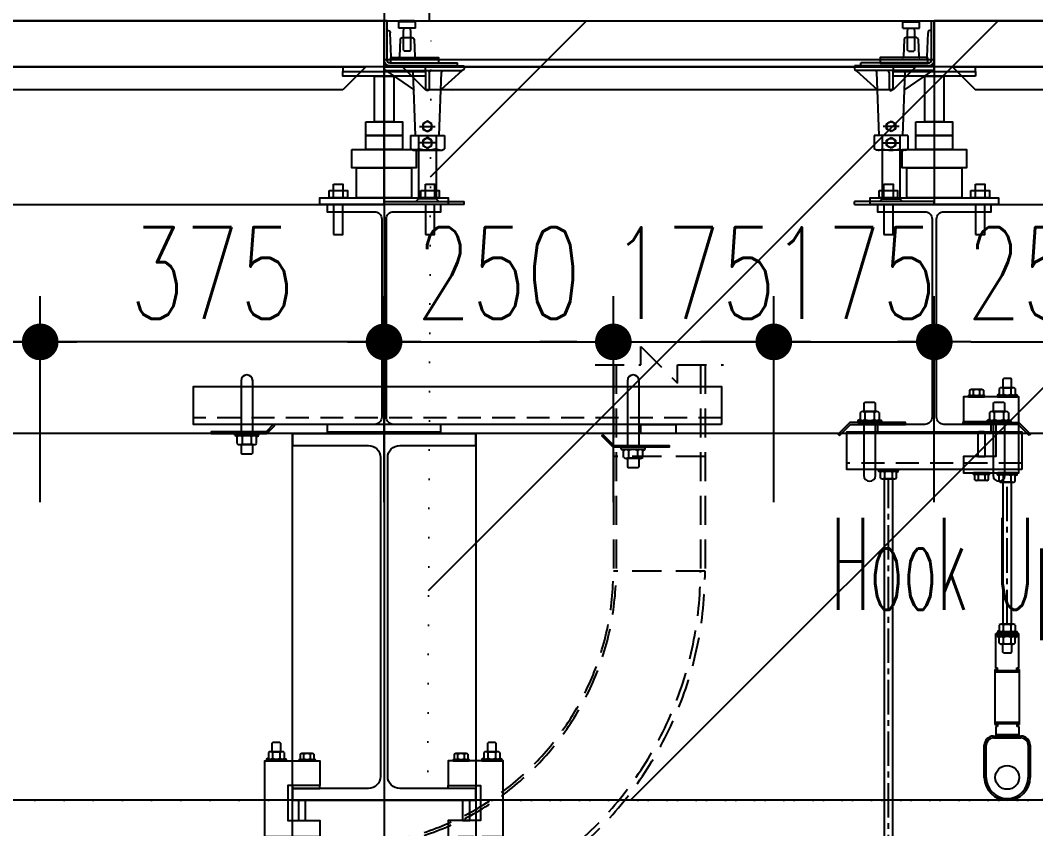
# Model space of a CAD drawing. Header units: millimetres. Extents: x -192235 to 515711, y 45168 to 947868.
# Drawn here: x 114603 to 115711, y 465819 to 466701 of the extents above; entities that cross this region are included whole.
import ezdxf
from ezdxf.enums import TextEntityAlignment as Align

# ---------------------------------------------------------------- set-up
doc = ezdxf.new("R2010")
doc.units = ezdxf.units.MM
doc.header["$LTSCALE"] = 1000
doc.header["$PDMODE"] = 1
for name, pattern in [('CENTER2', [1.125, 0.75, -0.125, 0.125, -0.125]), ('DOT2', [3.175, 0, -3.175]), ('HIDDEN', [0.375, 0.25, -0.125]), ('HIDDEN2', [4.7625, 3.175, -1.5875]), ('TPH12-SEC-@20-1$0$CENTERK5', [6.916, 6.667, -0.083, 0.083, -0.083])]:
    doc.linetypes.add(name, pattern=pattern)
for name, color, linetype in [('0-LEVEL LINE', 4, 'DOT2'), ('0-tool', 1, 'Continuous'), ('FS-Support-1', 2, 'Continuous'), ('Hook-up', 130, 'HIDDEN2'), ('LED-Light-L25', 7, 'Continuous'), ('LIGHTING', 2, 'Continuous'), ('LIGHTING-W', 7, 'Continuous'), ('M-DIM', 1, 'Continuous'), ('SM-SEC-Cm$0$SUPPORT', 2, 'Continuous'), ('SUPPORT', 2, 'Continuous'), ('TPH12-SEC-@20-1$0$H-SIN', 252, 'TPH12-SEC-@20-1$0$CENTERK5'), ('TPH12-SEC-@20-1$0$KABE1', 252, 'Continuous'), ('TPH12-SEC-@20-1$0$SIAGE1', 252, 'Continuous'), ('TPH12-SEC-@20-1$0$STEEL-NEDA', 252, 'Continuous'), ('TPH12-SEC-@20-1$0$STEEL2', 252, 'Continuous'), ('TPH12-SEC-@20-1$0$STEEL3', 252, 'Continuous'), ('TPH12-SEC-@20-1$0$フリーアクセス', 252, 'Continuous'), ('WY-J-D', 2, 'Continuous'), ('WY-J-U', 2, 'Continuous'), ('YCD-Xfa-Sec-24$0$Raised Floor', 1, 'Continuous')]:
    doc.layers.add(name, color=color, linetype=linetype)
doc.styles.add('aa-txt', font='simplex.shx', dxfattribs={"width": 0.7, "bigfont": 'chineset.shx'})
doc.dimstyles.new('50-DIM', dxfattribs={"dimscale": 50, "dimtxt": 2, "dimasz": 0.8, "dimexe": 1, "dimexo": 1, "dimgap": 0.5, "dimtad": 1, "dimdec": 0, "dimdsep": 46, "dimtxsty": 'aa-txt', "dimblk": 'DOT', "dimcen": 5, "dimclrd": 256, "dimclre": 256, "dimclrt": 256, "dimadec": 0, "dimazin": 0, "dimtfac": 1, "dimtdec": 0, "dimtix": 1, "dimtmove": 2, "dimatfit": 3, "dimldrblk": 'DOT', "dimfxl": 1, "dimtolj": 1, "dimtzin": 0, "dimarcsym": 0})

# ---------------------------------------------------------------- blocks, each defined once
blk = doc.blocks.new('TPH12-SEC-@20-1$0$ペデスタルB')
at = {"layer": 'TPH12-SEC-@20-1$0$フリーアクセス'}
for p, q in [((-31, -1), (-30, 0)), ((-30, 0), (-14, 0)), ((-14, 0), (-13, -1)), ((-31, -1), (-13, -1)), ((-31, -8), (-31, -1)), ((-31, -8), (-13, -8)), ((-26, -10.5), (-25.5, -10)), ((-26, -32), (-26, -10.5)), ((-25.5, -10), (-25.5, -8.4)), ((-18.4, -10), (-18.4, -8.4)), ((-18, -10.5), (-18.4, -10)), ((-18, -32), (-18, -10.5)), ((-13, -8), (-13, -1)), ((0, -42.6), (0, 0)), ((0, 0), (3.2, 0)), ((0, -40), (0, -0.5)), ((3.2, 0), (3.2, -42.6)), ((-29.6, -19.9), (-30.4, -39)), ((-16.4, -18), (-27.6, -18)), ((-14.4, -19.9), (-13.6, -39)), ((-4.7, -39), (-3.6, -12.9)), ((-25, -33), (-26, -32)), ((-25, -33), (-19, -33)), ((-18, -32), (-19, -33)), ((-84, -49), (-84, -52)), ((3.2, -49), (-84, -49)), ((3.2, -50), (-84, -50)), ((1.2, -54), (-82.2, -54)), ((-81.7, -54.2), (-59.1, -74.7)), ((-3.2, -45.8), (-76.8, -45.8)), ((-76.8, -49), (-76.8, -45.8)), ((-76.8, -49), (-3.3, -49)), ((1.2, -54), (-28.9, -74.7)), ((3.2, -52), (3.2, -49)), ((-57, -125), (-59.4, -55.9)), ((-46, -56), (-46, -74)), ((-42, -56), (-42, -74)), ((-31, -125), (-28.6, -55.9)), ((-49, -112.1), (-44, -109.2)), ((-44, -109.2), (-39, -112.1)), ((-35.3, -115), (-52.6, -115)), ((-49, -117.9), (-49, -112.1)), ((-44, -120.7), (-49, -117.9)), ((-39, -117.9), (-44, -120.7)), ((-39, -112.1), (-39, -117.9)), ((-62.5, -125), (-62.5, -139.5)), ((-25.5, -125), (-62.5, -125)), ((-53.5, -125), (-53.5, -139.4)), ((-49, -130.1), (-44, -127.2)), ((-49, -135.9), (-49, -130.1)), ((-44, -127.2), (-39, -130.1)), ((-39, -130.1), (-39, -135.9)), ((-34.5, -125), (-34.5, -139.4)), ((-25.5, -125), (-25.5, -139.5)), ((-59.9, -141), (-62.5, -139.5)), ((-28.1, -141), (-59.9, -141)), ((-53.5, -141), (-53.5, -193.8)), ((-53, -133), (-35.1, -133)), ((-44, -138.7), (-49, -135.9)), ((-39, -135.9), (-44, -138.7)), ((-34.5, -141), (-34.5, -193.8)), ((-28.1, -141), (-25.5, -139.5)), ((-84, -200), (-84, -196.8)), ((3.2, -196.8), (-84, -196.8)), ((-56.5, -196.8), (-53.5, -193.8)), ((-53.5, -193.8), (-34.5, -193.8)), ((-31.5, -196.8), (-34.5, -193.8)), ((3.2, -200), (3.2, -196.8)), ((-84, -200), (3.2, -200))]:
    blk.add_line(p, q, dxfattribs=at)
blk.add_lwpolyline([(-4, -40), (-56, -40), (-56, -46), (-4, -46)], close=True, dxfattribs=at)
for centre in [(-44, -115), (-44, -133)]:
    blk.add_circle(centre, 4.98, dxfattribs=at)
for centre, radius, start, end in [((-25.9, -8.4), 0.4, 0, 90), ((-18, -8.4), 0.4, 90, 180), ((-0.6, -13), 3, 90, 177.5), ((-27.6, -20), 2, 90, 177.5), ((-16.4, -20), 2, 2.5, 90), ((-31.4, -39), 1, 270, 357.5), ((-12.6, -39), 1, 182.5, 270), ((-5.7, -39), 1, 270, 357.5), ((-3.2, -42.6), 3.2, 270, 0), ((-3.2, -42.6), 6.4, 270, 0), ((-82, -52), 2, 180, 270), ((-82.4, -55), 1, 47.9554, 82.0191), ((-61.4, -56), 2, 2, 90), ((-48, -56), 2, 0, 90), ((-40, -56), 2, 90, 180), ((-26.6, -56), 2, 90, 178), ((1.2, -52), 2, 270, 0), ((-72.5, -75.4), 1, 2, 47.9554), ((-44, -74), 2, 180, 270), ((-44, -74), 2, 270, 0), ((-28.3, -75.4), 1, 132.0446, 178), ((-58, -134), 7.03, 270, 309.8217), ((-44, -112.5), 28.5, 250.5288, 289.4712), ((-30, -134), 7.03, 230.1783, 270)]:
    blk.add_arc(centre, radius, start, end, dxfattribs=at)
blk = doc.blocks.new('TPH12-SEC-@20-1')
at = {"layer": 'TPH12-SEC-@20-1$0$H-SIN'}
for p, q in [((115000, 484000), (115000, 447500)), ((83854.8, 466700), (201769.6, 466700))]:
    blk.add_line(p, q, dxfattribs=at)
at = {"layer": 'TPH12-SEC-@20-1$0$KABE1'}
blk.add_lwpolyline([(115000, 466700), (113800, 466700), (113800, 466500), (115000, 466500)], close=True, dxfattribs=at)
blk.add_lwpolyline([(115600, 466700), (115600, 466500), (119200, 466500), (119200, 466700), (115600, 466700)], dxfattribs=at)
at = {"layer": 'TPH12-SEC-@20-1$0$SIAGE1'}
blk.add_line((115000, 466700), (115603.2, 466700), dxfattribs=at)
at = {"layer": 'TPH12-SEC-@20-1$0$STEEL-NEDA'}
for points in [[(115062, 466500), (114938, 466500), (114938, 466492), (114989.5, 466492, -0.414214), (114997.5, 466484), (114997.5, 466268, -0.414214), (114989.5, 466260), (114938, 466260), (114938, 466252), (115062, 466252), (115062, 466260), (115010.5, 466260, -0.414214), (115002.5, 466268), (115002.5, 466484, -0.414214), (115010.5, 466492), (115062, 466492)], [(115662, 466500), (115538, 466500), (115538, 466492), (115589.5, 466492, -0.414214), (115597.5, 466484), (115597.5, 466268, -0.414214), (115589.5, 466260), (115538, 466260), (115538, 466252), (115662, 466252), (115662, 466260), (115610.5, 466260, -0.414214), (115602.5, 466268), (115602.5, 466484, -0.414214), (115610.5, 466492), (115662, 466492)]]:
    blk.add_lwpolyline(points, format="xyb", close=True, dxfattribs=at)
at = {"layer": 'TPH12-SEC-@20-1$0$STEEL2'}
blk.add_lwpolyline([(115100, 466250), (114900, 466250), (114900, 466237), (114983, 466237, -0.414214), (114996, 466224), (114996, 465876, -0.414214), (114983, 465863), (114900, 465863), (114900, 465850), (115100, 465850), (115100, 465863), (115017, 465863, -0.414214), (115004, 465876), (115004, 466224, -0.414214), (115017, 466237), (115100, 466237)], format="xyb", close=True, dxfattribs=at)
at = {"layer": 'TPH12-SEC-@20-1$0$STEEL3'}
for p, q in [((115000, 466250), (100550, 466250)), ((130000, 466250), (115000, 466250)), ((115000, 465850), (100700, 465850)), ((130000, 465850), (115000, 465850))]:
    blk.add_line(p, q, dxfattribs=at)
blk.add_lwpolyline([(115100, 463950), (114900, 463950), (114900, 466250), (115100, 466250)], close=True, dxfattribs=at)
at = {"layer": 'TPH12-SEC-@20-1$0$フリーアクセス'}
blk.add_line((115000, 466658), (115600, 466658), dxfattribs=at)
at = {"layer": 'TPH12-SEC-@20-1$0$フリーアクセス', "xscale": -1}
blk.add_blockref('TPH12-SEC-@20-1$0$ペデスタルB', (115003.2, 466700), dxfattribs=at)
at = {"layer": 'TPH12-SEC-@20-1$0$フリーアクセス'}
blk.add_blockref('TPH12-SEC-@20-1$0$ペデスタルB', (115596.8, 466700), dxfattribs=at)
blk = doc.blocks.new('DOT')
at = {"color": 0}
blk.add_line((-1, 0), (1, 0), dxfattribs=at)
at = {"color": 3, "const_width": 0.5}
blk.add_lwpolyline([(-0.25, 0, 1), (0.25, 0, 1)], format="xyb", close=True, dxfattribs=at)
blk = doc.blocks.new('*D213')
at = {"layer": 'DEFPOINTS', "color": 0, "transparency": 16777216}
for p in [(115850, 466350), (115600, 466125), (115850, 466125)]:
    blk.add_point(p, dxfattribs=at)
at = {"layer": 'M-DIM', "lineweight": -2, "transparency": 16777216}
for p, q in [((115600, 466175), (115600, 466400)), ((115850, 466175), (115850, 466400)), ((115640, 466350), (115810, 466350))]:
    blk.add_line(p, q, dxfattribs=at)
at = {"layer": 'M-DIM', "lineweight": -2, "transparency": 16777216, "xscale": 40, "yscale": 40, "zscale": 40, "rotation": 180}
blk.add_blockref('DOT', (115600, 466350), dxfattribs=at)
at = {"layer": 'M-DIM', "lineweight": -2, "transparency": 16777216, "xscale": 40, "yscale": 40, "zscale": 40}
blk.add_blockref('DOT', (115850, 466350), dxfattribs=at)
at = {"layer": 'M-DIM', "transparency": 16777216, "insert": (115725, 466425), "char_height": 100, "attachment_point": 5, "style": 'aa-txt'}
blk.add_mtext('\\A1;250', dxfattribs=at)
blk = doc.blocks.new('_Dot')
at = {"color": 0, "linetype": 'ByBlock', "lineweight": -2}
blk.add_line((-0.5, 0), (-1, 0), dxfattribs=at)
at = {"color": 0, "linetype": 'ByBlock', "const_width": 0.5}
blk.add_lwpolyline([(-0.25, 0, 1), (0.25, 0, 1)], format="xyb", close=True, dxfattribs=at)
blk = doc.blocks.new('*D214')
at = {"layer": 'DEFPOINTS', "color": 0, "transparency": 16777216}
for p in [(115425, 466350), (115250, 466125), (115425, 466125)]:
    blk.add_point(p, dxfattribs=at)
at = {"layer": 'M-DIM', "lineweight": -2, "transparency": 16777216}
for p, q in [((115250, 466175), (115250, 466400)), ((115425, 466175), (115425, 466400)), ((115210, 466350), (115170, 466350)), ((115250, 466350), (115425, 466350)), ((115465, 466350), (115505, 466350))]:
    blk.add_line(p, q, dxfattribs=at)
at = {"layer": 'M-DIM', "lineweight": -2, "transparency": 16777216, "xscale": 40, "yscale": 40, "zscale": 40}
blk.add_blockref('DOT', (115250, 466350), dxfattribs=at)
at = {"layer": 'M-DIM', "lineweight": -2, "transparency": 16777216, "xscale": 40, "yscale": 40, "zscale": 40, "rotation": 180}
blk.add_blockref('DOT', (115425, 466350), dxfattribs=at)
at = {"layer": 'M-DIM', "transparency": 16777216, "insert": (115337.5, 466425), "char_height": 100, "attachment_point": 5, "style": 'aa-txt'}
blk.add_mtext('\\A1;175', dxfattribs=at)
blk = doc.blocks.new('*D215')
at = {"layer": 'DEFPOINTS', "color": 0, "transparency": 16777216}
for p in [(115250, 466350), (115000, 466125), (115250, 466125)]:
    blk.add_point(p, dxfattribs=at)
at = {"layer": 'M-DIM', "lineweight": -2, "transparency": 16777216}
for p, q in [((115000, 466175), (115000, 466400)), ((115250, 466175), (115250, 466400)), ((115040, 466350), (115210, 466350))]:
    blk.add_line(p, q, dxfattribs=at)
at = {"layer": 'M-DIM', "lineweight": -2, "transparency": 16777216, "xscale": 40, "yscale": 40, "zscale": 40, "rotation": 180}
blk.add_blockref('DOT', (115000, 466350), dxfattribs=at)
at = {"layer": 'M-DIM', "lineweight": -2, "transparency": 16777216, "xscale": 40, "yscale": 40, "zscale": 40}
blk.add_blockref('DOT', (115250, 466350), dxfattribs=at)
at = {"layer": 'M-DIM', "transparency": 16777216, "insert": (115125, 466425), "char_height": 100, "attachment_point": 5, "style": 'aa-txt'}
blk.add_mtext('\\A1;250', dxfattribs=at)
blk = doc.blocks.new('Nut-M10')
for p, q in [((-10.9, 1.5), (-10.9, 0.5)), ((-8.7, 2.8), (-10.6, 2)), ((-10.4, 2), (10.4, 2)), ((-10.4, 0), (10.4, 0)), ((-8.7, 9.2), (-8.7, 2.8)), ((6.5, 10), (-6.5, 10)), ((-4.3, 9.2), (-4.3, 2.8)), ((4.3, 2.8), (4.3, 9.2)), ((8.7, 9.2), (8.7, 2.8)), ((8.7, 2.8), (10.6, 2)), ((10.9, 1.5), (10.9, 0.5))]:
    blk.add_line(p, q)
for centre, radius, start, end in [((-10.4, 1.5), 0.5, 90, 180), ((-10.4, 0.5), 0.5, 180, 270), ((-6.5, 6.7), 3.33, 49.441, 130.559), ((-6.5, 5.3), 3.33, 229.441, 310.559), ((0, -2.1), 12.1, 69.065, 110.935), ((0, 14.1), 12.1, 249.065, 290.935), ((6.5, 6.7), 3.33, 49.441, 130.559), ((6.5, 5.3), 3.33, 229.441, 310.559), ((10.4, 1.5), 0.5, 0, 90), ((10.4, 0.5), 0.5, 270, 0)]:
    blk.add_arc(centre, radius, start, end)
blk = doc.blocks.new('Nut-M8')
for p, q in [((-8.9, 1.2), (-8.9, 0.4)), ((-7.5, 2.2), (-8.7, 1.5)), ((-8.5, 1.6), (8.6, 1.6)), ((-8.5, 0), (8.6, 0)), ((-7.5, 7.3), (-7.5, 2.2)), ((5.6, 8), (-5.6, 8)), ((-3.8, 7.3), (-3.8, 2.2)), ((3.8, 2.2), (3.8, 7.3)), ((7.5, 7.3), (7.5, 2.2)), ((7.5, 2.2), (8.7, 1.5)), ((9, 1.2), (9, 0.4))]:
    blk.add_line(p, q)
for centre, radius, start, end in [((-8.5, 1.2), 0.4, 90, 180), ((-8.5, 0.4), 0.4, 180, 270), ((-5.6, 5), 3.03, 51.7868, 128.2132), ((-5.6, 4.6), 3.03, 231.7868, 308.2132), ((0, -3.2), 11.2, 70.3471, 109.6529), ((0, 12.8), 11.2, 250.3471, 289.6529), ((5.6, 5), 3.03, 51.7868, 128.2132), ((5.6, 4.6), 3.03, 231.7868, 308.2132), ((8.6, 1.2), 0.4, 0, 90), ((8.6, 0.4), 0.4, 270, 0)]:
    blk.add_arc(centre, radius, start, end)
blk = doc.blocks.new('HG-S-l')
blk.add_lwpolyline([(-1.63, 5), (-1.73, 4.9), (-1.73, 4), (-0.77, 4), (-0.77, 4.9), (-0.87, 5)], close=True)
blk.add_lwpolyline([(0.5, 0.3), (0, 0.3), (0, -3.5), (3.5, -3.5), (3.5, -5.3), (-2.5, -5.3), (-2.5, 3), (3.5, 3), (3.5, 0.3), (0.5, 0.3), (0.5, 0), (3.5, 0), (3.5, 0.3)])
at = {"xscale": 0.1, "yscale": 0.1, "zscale": 0.1}
for name, p in [('Nut-M10', (-1.25, 3)), ('Nut-M8', (2.1, 3))]:
    blk.add_blockref(name, p, dxfattribs=at)
at = {"xscale": 0.1, "yscale": 0.1, "zscale": 0.1, "rotation": 180}
for name, p in [('Nut-M10', (-1.25, -5.3)), ('Nut-M8', (1.55, -5.3))]:
    blk.add_blockref(name, p, dxfattribs=at)
blk = doc.blocks.new('*D226')
at = {"layer": 'DEFPOINTS', "color": 0, "transparency": 16777216}
for p in [(114625, 466350), (114625, 466125), (115000, 466125)]:
    blk.add_point(p, dxfattribs=at)
at = {"layer": 'M-DIM', "lineweight": -2, "transparency": 16777216}
for p, q in [((114625, 466175), (114625, 466400)), ((115000, 466175), (115000, 466400)), ((114960, 466350), (114665, 466350))]:
    blk.add_line(p, q, dxfattribs=at)
at = {"layer": 'M-DIM', "lineweight": -2, "transparency": 16777216, "xscale": 40, "yscale": 40, "zscale": 40, "rotation": 180}
blk.add_blockref('DOT', (114625, 466350), dxfattribs=at)
at = {"layer": 'M-DIM', "lineweight": -2, "transparency": 16777216, "xscale": 40, "yscale": 40, "zscale": 40}
blk.add_blockref('DOT', (115000, 466350), dxfattribs=at)
at = {"layer": 'M-DIM', "transparency": 16777216, "insert": (114812.5, 466425), "char_height": 100, "attachment_point": 5, "style": 'aa-txt'}
blk.add_mtext('\\A1;375', dxfattribs=at)
blk = doc.blocks.new('*D227')
at = {"layer": 'DEFPOINTS', "color": 0, "transparency": 16777216}
for p in [(113725, 466350), (113725, 466125), (114625, 466125)]:
    blk.add_point(p, dxfattribs=at)
at = {"layer": 'M-DIM', "lineweight": -2, "transparency": 16777216}
for p, q in [((113725, 466175), (113725, 466400)), ((114625, 466175), (114625, 466400)), ((114585, 466350), (113765, 466350))]:
    blk.add_line(p, q, dxfattribs=at)
at = {"layer": 'M-DIM', "lineweight": -2, "transparency": 16777216, "xscale": 40, "yscale": 40, "zscale": 40, "rotation": 180}
blk.add_blockref('DOT', (113725, 466350), dxfattribs=at)
at = {"layer": 'M-DIM', "lineweight": -2, "transparency": 16777216, "xscale": 40, "yscale": 40, "zscale": 40}
blk.add_blockref('DOT', (114625, 466350), dxfattribs=at)
at = {"layer": 'M-DIM', "transparency": 16777216, "insert": (114175, 466425), "char_height": 100, "attachment_point": 5, "style": 'aa-txt'}
blk.add_mtext('\\A1;900', dxfattribs=at)
blk = doc.blocks.new('HG-S-r')
blk.add_lwpolyline([(0.87, 5), (0.77, 4.9), (0.77, 4), (1.73, 4), (1.73, 4.9), (1.63, 5)], close=True)
blk.add_lwpolyline([(-0.5, 0.3), (0, 0.3), (0, -3.5), (-3.5, -3.5), (-3.5, -5.3), (2.5, -5.3), (2.5, 3), (-3.5, 3), (-3.5, 0.3), (-0.5, 0.3), (-0.5, 0), (-3.5, 0), (-3.5, 0.3)])
at = {"xscale": 0.1, "yscale": 0.1, "zscale": 0.1}
for name, p in [('Nut-M8', (-2.1, 3)), ('Nut-M10', (1.25, 3))]:
    blk.add_blockref(name, p, dxfattribs=at)
at = {"xscale": 0.1, "yscale": 0.1, "zscale": 0.1, "rotation": 180}
for name, p in [('Nut-M8', (-1.55, -5.3)), ('Nut-M10', (1.25, -5.3))]:
    blk.add_blockref(name, p, dxfattribs=at)
blk = doc.blocks.new('*D307')
at = {"layer": 'DEFPOINTS', "color": 0, "transparency": 16777216}
for p in [(115600, 466350), (115425, 466125), (115600, 466125)]:
    blk.add_point(p, dxfattribs=at)
at = {"layer": 'M-DIM', "lineweight": -2, "transparency": 16777216}
for p, q in [((115425, 466175), (115425, 466400)), ((115600, 466175), (115600, 466400)), ((115385, 466350), (115345, 466350)), ((115425, 466350), (115600, 466350)), ((115640, 466350), (115680, 466350))]:
    blk.add_line(p, q, dxfattribs=at)
at = {"layer": 'M-DIM', "lineweight": -2, "transparency": 16777216, "xscale": 40, "yscale": 40, "zscale": 40}
blk.add_blockref('DOT', (115425, 466350), dxfattribs=at)
at = {"layer": 'M-DIM', "lineweight": -2, "transparency": 16777216, "xscale": 40, "yscale": 40, "zscale": 40, "rotation": 180}
blk.add_blockref('DOT', (115600, 466350), dxfattribs=at)
at = {"layer": 'M-DIM', "transparency": 16777216, "insert": (115512.5, 466425), "char_height": 100, "attachment_point": 5, "style": 'aa-txt'}
blk.add_mtext('\\A1;175', dxfattribs=at)
blk = doc.blocks.new('YCD-Xfa-Sec-24')
at = {"layer": 'YCD-Xfa-Sec-24$0$Raised Floor'}
for points in [[(594400, 396700), (593800, 396700), (593800, 396650), (594400, 396650)], [(595000, 396700), (594400, 396700), (594400, 396650), (595000, 396650)], [(595600, 396700), (595000, 396700), (595000, 396650), (595600, 396650)], [(593845, 396625), (594355, 396625), (594380, 396650), (593820, 396650)], [(594355, 396650), (594445, 396650), (594445, 396645), (594355, 396645)], [(594355, 396640), (594445, 396640), (594445, 396645), (594355, 396645)], [(594445, 396625), (594955, 396625), (594980, 396650), (594420, 396650)], [(594955, 396650), (595045, 396650), (595045, 396645), (594955, 396645)], [(594955, 396640), (595045, 396640), (595045, 396645), (594955, 396645)], [(595045, 396625), (595555, 396625), (595580, 396650), (595020, 396650)], [(594410.5, 396640), (594389.5, 396640), (594389.5, 396590), (594410.5, 396590)], [(595010.5, 396640), (594989.5, 396640), (594989.5, 396590), (595010.5, 396590)], [(594420, 396590), (594380, 396590), (594380, 396575), (594420, 396575)], [(595020, 396590), (594980, 396590), (594980, 396575), (595020, 396575)], [(594420, 396575), (594380, 396575), (594380, 396560), (594420, 396560)], [(595020, 396575), (594980, 396575), (594980, 396560), (595020, 396560)], [(594435, 396560), (594365, 396560), (594365, 396540), (594435, 396540)], [(595035, 396560), (594965, 396560), (594965, 396540), (595035, 396540)], [(594430, 396540), (594370, 396540), (594370, 396507), (594430, 396507)], [(595030, 396540), (594970, 396540), (594970, 396507), (595030, 396507)], [(594355, 396522), (594345, 396522), (594345, 396507), (594355, 396507)], [(594455, 396522), (594445, 396522), (594445, 396507), (594455, 396507)], [(594955, 396522), (594945, 396522), (594945, 396507), (594955, 396507)], [(595055, 396522), (595045, 396522), (595045, 396507), (595055, 396507)], [(594360, 396515), (594340, 396515), (594340, 396507), (594360, 396507)], [(594460, 396515), (594440, 396515), (594440, 396507), (594460, 396507)], [(594960, 396515), (594940, 396515), (594940, 396507), (594960, 396507)], [(595060, 396515), (595040, 396515), (595040, 396507), (595060, 396507)], [(594330, 396500), (594470, 396500), (594470, 396507), (594330, 396507)], [(594355, 396467), (594345, 396467), (594345, 396500), (594355, 396500)], [(594455, 396467), (594445, 396467), (594445, 396500), (594455, 396500)], [(594930, 396500), (595070, 396500), (595070, 396507), (594930, 396507)], [(594955, 396467), (594945, 396467), (594945, 396500), (594955, 396500)], [(595055, 396467), (595045, 396467), (595045, 396500), (595055, 396500)]]:
    blk.add_lwpolyline(points, close=True, dxfattribs=at)
blk = doc.blocks.new('WY-J-U')
at = {"layer": 'WY-J-U'}
for p, q in [((-12.5, 42), (12.5, 42)), ((-12.5, 4.5), (-12.5, 42)), ((-12.5, 40.5), (12.5, 40.5)), ((12.5, 4.5), (12.5, 42)), ((-12.5, 4.5), (-10.5, 4.5)), ((-12.5, 1.5), (12.5, 1.5)), ((-12.5, 0), (-12.5, 1.5)), ((-12.5, 0), (12.5, 0)), ((-10.5, 1.5), (-10.5, 4.5)), ((10.5, 1.5), (10.5, 4.5)), ((10.5, 4.5), (12.5, 4.5)), ((12.5, 0), (12.5, 1.5))]:
    blk.add_line(p, q, dxfattribs=at)
blk = doc.blocks.new('LED-38W-W')
blk.add_circle((0, -45), 13)
at = {"layer": 'LIGHTING-W'}
for p, q in [((-15, 0), (15, 0)), ((-25, -45), (-25, -10)), ((-23, -45), (-23, -10)), ((-15, -2), (15, -2)), ((23, -10), (23, -45)), ((25, -10), (25, -45))]:
    blk.add_line(p, q, dxfattribs=at)
for centre, radius, start, end in [((-15, -10), 10, 90, 180), ((15, -10), 10, 0, 90), ((-15, -10), 8, 90, 180), ((15, -10), 8, 0, 90), ((0, -45), 25, 180, 0), ((0, -45), 23, 180, 0)]:
    blk.add_arc(centre, radius, start, end, dxfattribs=at)
blk = doc.blocks.new('Wireway-27x60')
at = {"layer": 'LIGHTING'}
for p, q in [((-13.5, 57.5), (-13.5, -2.5)), ((-10.5, 57.5), (-13.5, 57.5)), ((-10.5, 56.5), (-12.5, 56.5)), ((-12.5, 56.5), (-12.5, 55)), ((-10.5, 57.5), (-10.5, 56.5)), ((13.5, 57.5), (10.5, 57.5)), ((10.5, 56.5), (10.5, 57.5)), ((12.5, 56.5), (10.5, 56.5)), ((12.5, 55), (12.5, 56.5)), ((13.5, -2.5), (13.5, 57.5)), ((-13.5, 55), (13.5, 55)), ((-13.5, 0), (13.5, 0)), ((-12.5, 0), (-12.5, -1.5)), ((12.5, -1.5), (12.5, 0)), ((-13.5, -2.5), (-10.5, -2.5)), ((-12.5, -1.5), (-10.5, -1.5)), ((-10.5, -1.5), (-10.5, -2.5)), ((10.5, -1.5), (12.5, -1.5)), ((10.5, -2.5), (10.5, -1.5)), ((10.5, -2.5), (13.5, -2.5))]:
    blk.add_line(p, q, dxfattribs=at)
blk = doc.blocks.new('WY-J-D')
at = {"layer": 'WY-J-D'}
for p, q in [((12.5, 0), (-12.5, 0)), ((-12.5, 0), (-12.5, -1.5)), ((12.5, -1.5), (-12.5, -1.5)), ((-12.5, -4.5), (-12.5, -15)), ((-10.5, -4.5), (-12.5, -4.5)), ((-10.5, -1.5), (-10.5, -4.5)), ((10.5, -1.5), (10.5, -4.5)), ((12.5, -4.5), (10.5, -4.5)), ((12.5, 0), (12.5, -1.5)), ((12.5, -4.5), (12.5, -15)), ((12.5, -13.5), (-12.5, -13.5)), ((12.5, -15), (-12.5, -15))]:
    blk.add_line(p, q, dxfattribs=at)
blk = doc.blocks.new('LED-Light-L25')
at = {"layer": 'SM-SEC-Cm$0$SUPPORT'}
blk.add_lwpolyline([(139074.7375, 466042), (139084.2625, 466042), (139084.2625, 466197), (139074.7375, 466197)], close=True, dxfattribs=at)
at = {"layer": 'SUPPORT', "linetype": 'CENTER2', "ltscale": 0.05}
blk.add_line((139079.5, 466042), (139079.5, 466197), dxfattribs=at)
at = {"layer": 'SUPPORT'}
for points in [[(139048.53025, 466252), (139047.53025, 466251), (139047.53025, 466225), (139055.46975, 466225), (139055.46975, 466251), (139054.46975, 466252)], [(139075.7375, 466010.5), (139074.7375, 466011.5), (139074.7375, 466020.5), (139084.2625, 466020.5), (139084.2625, 466011.5), (139083.2625, 466010.5)]]:
    blk.add_lwpolyline(points, close=True, dxfattribs=at)
for name, p in [('WY-J-U', (139079.5, 465990)), ('Wireway-27x60', (139079.5, 465935)), ('WY-J-D', (139079.5, 465935)), ('LED-38W-W', (139079.5, 465920))]:
    blk.add_blockref(name, p)
at = {"layer": 'SUPPORT', "xscale": 10, "yscale": 10, "zscale": 10}
blk.add_blockref('HG-S-r', (139067, 466260), dxfattribs=at)
at = {"layer": 'SUPPORT'}
blk.add_blockref('Nut-M10', (139079.5, 466032), dxfattribs=at)
at = {"layer": 'SUPPORT', "rotation": 180}
blk.add_blockref('Nut-M10', (139079.5, 466030.5), dxfattribs=at)
blk = doc.blocks.new('Lighting-L25-25')
at = {"layer": 'LED-Light-L25'}
blk.add_blockref('LED-Light-L25', (-23400, 0), dxfattribs=at)
blk = doc.blocks.new('Nut-M12')
for p, q in [((7.8, 12), (-7.8, 12)), ((-13, 1.8), (-13, 0.6)), ((-10.4, 3.3), (-12.6, 2.3)), ((-12.4, 2.4), (12.4, 2.4)), ((-12.4, 0), (12.4, 0)), ((-10.4, 11), (-10.4, 3.3)), ((-5.2, 11), (-5.2, 3.3)), ((5.2, 3.3), (5.2, 11)), ((10.4, 11), (10.4, 3.3)), ((10.4, 3.3), (12.6, 2.3)), ((13, 1.8), (13, 0.6))]:
    blk.add_line(p, q)
for centre, radius, start, end in [((-7.8, 8), 4.03, 49.8296, 130.1704), ((0, -2.7), 14.7, 69.2784, 110.7216), ((7.8, 8), 4.03, 49.8296, 130.1704), ((-12.4, 1.8), 0.6, 90, 180), ((-12.4, 0.6), 0.6, 180, 270), ((-7.8, 6.4), 4.03, 229.8296, 310.1704), ((0, 17.1), 14.7, 249.2784, 290.7216), ((7.8, 6.4), 4.03, 229.8296, 310.1704), ((12.4, 1.8), 0.6, 0, 90), ((12.4, 0.6), 0.6, 270, 0)]:
    blk.add_arc(centre, radius, start, end)

msp = doc.modelspace()

# ---------------------------------------------------------------- block references
msp.add_blockref('TPH12-SEC-@20-1', (0, 0))

# ---------------------------------------------------------------- next in the draw order: hatches: boundary and pattern name
at = {"layer": '0-LEVEL LINE', "ltscale": 0.01}
h = msp.add_hatch(dxfattribs=at)
h.set_pattern_fill('ANSI31', color=256, scale=100)
h.set_pattern_definition([(45, (6383.86, -4e-08), (-224.5064, 224.5064), [])])
h.paths.add_polyline_path([(115051.34555, 466700), (116427.11127, 466700), (116423.28964, 465850), (115047.52391, 465850)])

# ---------------------------------------------------------------- next in the draw order: linework, layer by layer
msp.add_line((100000, 465850), (190000, 465850), dxfattribs=at)
msp.add_lwpolyline([(115051.34555, 466700), (116427.11127, 466700), (116423.28964, 465850), (115047.52391, 465850)], close=True, dxfattribs=at)
at = {"layer": '0-tool'}
msp.add_lwpolyline([(113350, 466700), (115049.43473, 466700), (115049.43473, 469500), (113350, 469500)], close=True, dxfattribs=at)
at = {"layer": 'FS-Support-1'}
for points in [[(114844, 466307.65), (114844, 466252), (114856.7, 466252), (114856.7, 466307.65, 1)], [(115265.3, 466307.65), (115265.3, 466237), (115278, 466237), (115278, 466307.65, 1)], [(115535.85, 466204.35), (115535.85, 466260), (115523.15, 466260), (115523.15, 466204.35, 1)], [(115676.85, 466204.35), (115676.85, 466260), (115664.15, 466260), (115664.15, 466204.35, 1)]]:
    msp.add_lwpolyline(points, format="xyb", close=True, dxfattribs=at)
at = {"layer": 'Hook-up', "ltscale": 0.01}
for p, q in [((115250, 466325), (115250, 466100)), ((115253, 466325), (115253, 466100)), ((115345, 466325), (115345, 466100)), ((115350, 466325), (115350, 466100)), ((115350, 466225), (115250, 466225)), ((115350, 466100), (115250, 466100))]:
    msp.add_line(p, q, dxfattribs=at)
msp.add_lwpolyline([(115230, 466325), (115280, 466325), (115280, 466345), (115320, 466305), (115320, 466325), (115370, 466325)], dxfattribs=at)
for radius in [300, 400, 395, 303]:
    msp.add_arc((114950, 466100), radius, 270, 0, dxfattribs=at)
at = {"layer": 'SM-SEC-Cm$0$SUPPORT'}
msp.add_lwpolyline([(115545.2375, 465550), (115554.7625, 465550), (115554.7625, 466200.7), (115545.2375, 466200.7)], close=True, dxfattribs=at)
at = {"layer": 'SUPPORT', "linetype": 'HIDDEN', "ltscale": 0.1}
for p, q in [((115368, 466267), (114792, 466267)), ((115695.5, 466217.7), (115504.5, 466217.7))]:
    msp.add_line(p, q, dxfattribs=at)
at = {"layer": 'SUPPORT', "linetype": 'CENTER2', "ltscale": 0.05}
msp.add_line((115550, 465550), (115550, 466200.7), dxfattribs=at)
at = {"layer": 'SUPPORT', "ltscale": 0.1}
for points in [[(115368, 466260), (114792, 466260), (114792, 466301.3), (115368, 466301.3)], [(115318, 466250), (115280, 466250), (115280, 466260), (115318, 466260)], [(115695.5, 466210.7), (115504.5, 466210.7), (115504.5, 466252), (115695.5, 466252)]]:
    msp.add_lwpolyline(points, close=True, dxfattribs=at)
at = {"layer": 'SUPPORT'}
for points in [[(115524.15, 466284), (115523.15, 466283), (115523.15, 466274), (115535.85, 466274), (115535.85, 466283), (115534.85, 466284)], [(115665.15, 466284), (115664.15, 466283), (115664.15, 466274), (115676.85, 466274), (115676.85, 466283), (115675.85, 466284)], [(114855.7, 466228), (114856.7, 466229), (114856.7, 466238), (114844, 466238), (114844, 466229), (114845, 466228)], [(115277, 466213), (115278, 466214), (115278, 466223), (115265.3, 466223), (115265.3, 466214), (115266.3, 466213)], [(114907.53025, 465850), (114906.53025, 465849), (114906.53025, 465828), (114914.46975, 465828), (114914.46975, 465849), (114913.46975, 465850)], [(115086.53025, 465850), (115085.53025, 465849), (115085.53025, 465828), (115093.46975, 465828), (115093.46975, 465849), (115092.46975, 465850)]]:
    msp.add_lwpolyline(points, close=True, dxfattribs=at)
for points in [[(114879.07015, 466259.75736), (114871.31279, 466252), (114811.31279, 466252), (114811.31279, 466250), (114872.14121, 466250), (114880.48436, 466258.34315), (114879.07015, 466259.75736)], [(115496.53721, 466248), (115508.53721, 466260), (115568.53721, 466260), (115568.53721, 466262), (115507.70879, 466262), (115495.123, 466249.41421), (115496.53721, 466248)], [(115703.46279, 466248), (115691.46279, 466260), (115631.46279, 466260), (115631.46279, 466262), (115692.29121, 466262), (115704.877, 466249.41421), (115703.46279, 466248)], [(115238.68721, 466249), (115250.68721, 466237), (115310.68721, 466237), (115310.68721, 466235), (115249.85879, 466235), (115237.273, 466247.58579), (115238.68721, 466249)]]:
    msp.add_lwpolyline(points, dxfattribs=at)

# ---------------------------------------------------------------- next in the draw order: block references
at = {"xscale": -1}
msp.add_blockref('YCD-Xfa-Sec-24', (710000, 70000), dxfattribs=at)
at = {"layer": 'LED-Light-L25'}
msp.add_blockref('Lighting-L25-25', (0, 0), dxfattribs=at)
at = {"layer": 'SUPPORT'}
for p in [(115529.5, 466262), (115670.5, 466262)]:
    msp.add_blockref('Nut-M12', p, dxfattribs=at)
at = {"layer": 'SUPPORT', "rotation": 180}
for name, p in [('Nut-M12', (114850.35, 466250)), ('Nut-M12', (115271.65, 466235)), ('Nut-M10', (115550, 466210.7))]:
    msp.add_blockref(name, p, dxfattribs=at)
at = {"layer": 'SUPPORT', "xscale": 10, "yscale": 10, "zscale": 10}
for name, p in [('HG-S-l', (114895, 465863)), ('HG-S-r', (115105, 465863))]:
    msp.add_blockref(name, p, dxfattribs=at)

# ---------------------------------------------------------------- next in the draw order: texts
at = {"layer": '0-LEVEL LINE', "ltscale": 0.01, "style": 'aa-txt', "width": 0.45}
msp.add_text('Hook Up Zone', height=100, dxfattribs=at).set_placement((115705.33045, 466107.91594), align=Align.MIDDLE_CENTER)

# ---------------------------------------------------------------- next in the draw order: dimensions: what is measured, and where the dimension line sits
at = {"layer": 'M-DIM'}
for base, p1, p2, picture, middle in [((113725, 466350), (114625, 466125), (113725, 466125), '*D227', (114175, 466425)), ((114625, 466350), (115000, 466125), (114625, 466125), '*D226', (114812.5, 466425))]:
    dim = msp.add_linear_dim(base=base, p1=p1, p2=p2, dimstyle='50-DIM', dxfattribs=at)
    dim.commit()
    dim.dimension.update_dxf_attribs({"geometry": picture, "text_midpoint": middle})
for base, p1, p2, picture, middle in [((115250, 466350), (115000, 466125), (115250, 466125), '*D215', (115125, 466425)), ((115425, 466350), (115250, 466125), (115425, 466125), '*D214', (115337.5, 466425)), ((115600, 466350), (115425, 466125), (115600, 466125), '*D307', (115512.5, 466425)), ((115850, 466350), (115600, 466125), (115850, 466125), '*D213', (115725, 466425))]:
    dim = msp.add_linear_dim(base=base, p1=p1, p2=p2, angle=180, dimstyle='50-DIM', dxfattribs=at)
    dim.commit()
    dim.dimension.update_dxf_attribs({"geometry": picture, "text_midpoint": middle})

doc.saveas('drawing.dxf')
